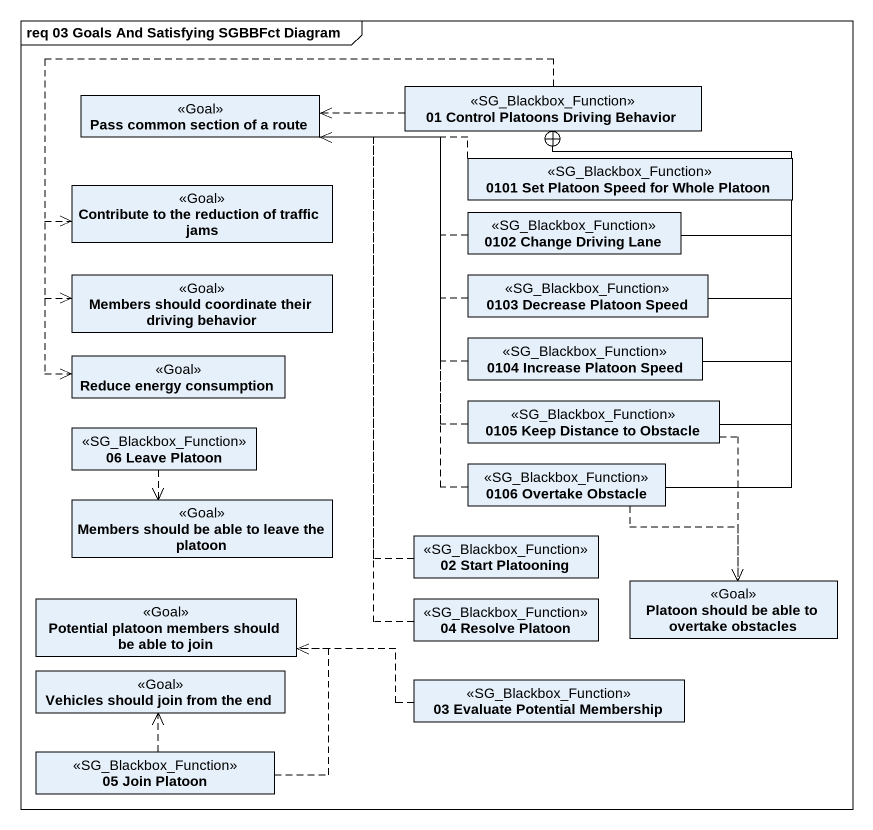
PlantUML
@startuml
mainframe req 03 Goals And Satisfying SGBBFct Diagram
hide circle
hide empty members
class "Pass common section of a route" as Pass_common_section_of_a <<Goal>>
class "01 Control Platoons Driving Behavior" as c01_Control_Platoons_Driving <<SG_Blackbox_Function>>
class "0101 Set Platoon Speed for Whole Platoon" as c0101_Set_Platoon_Speed_for <<SG_Blackbox_Function>>
class "Contribute to the reduction of traffic jams" as Contribute_to_the_reduction <<Goal>>
class "0102 Change Driving Lane" as c0102_Change_Driving_Lane <<SG_Blackbox_Function>>
class "Members should coordinate their driving behavior" as Members_should_coordinate <<Goal>>
class "0103 Decrease Platoon Speed" as c0103_Decrease_Platoon_Speed <<SG_Blackbox_Function>>
class "Reduce energy consumption" as Reduce_energy_consumption <<Goal>>
class "0104 Increase Platoon Speed" as c0104_Increase_Platoon_Speed <<SG_Blackbox_Function>>
class "06 Leave Platoon" as c06_Leave_Platoon <<SG_Blackbox_Function>>
class "0105 Keep Distance to Obstacle" as c0105_Keep_Distance_to <<SG_Blackbox_Function>>
class "Members should be able to leave the platoon" as Members_should_be_able_to <<Goal>>
class "0106 Overtake Obstacle" as c0106_Overtake_Obstacle <<SG_Blackbox_Function>>
class "02 Start Platooning" as c02_Start_Platooning <<SG_Blackbox_Function>>
class "Potential platoon members should be able to join" as Potential_platoon_members <<Goal>>
class "04 Resolve Platoon" as c04_Resolve_Platoon <<SG_Blackbox_Function>>
class "Platoon should be able to overtake obstacles" as Platoon_should_be_able_to <<Goal>>
class "Vehicles should join from the end" as Vehicles_should_join_from <<Goal>>
class "03 Evaluate Potential Membership" as c03_Evaluate_Potential <<SG_Blackbox_Function>>
class "05 Join Platoon" as c05_Join_Platoon <<SG_Blackbox_Function>>
c01_Control_Platoons_Driving .left.> Pass_common_section_of_a
c01_Control_Platoons_Driving .left.> Contribute_to_the_reduction
c01_Control_Platoons_Driving .left.> Members_should_coordinate
c01_Control_Platoons_Driving ..> Reduce_energy_consumption
c0101_Set_Platoon_Speed_for .left.> Pass_common_section_of_a
c0101_Set_Platoon_Speed_for -up-+ c01_Control_Platoons_Driving
c0102_Change_Driving_Lane .left.> Pass_common_section_of_a
c0102_Change_Driving_Lane -up-+ c01_Control_Platoons_Driving
c0103_Decrease_Platoon_Speed .left.> Pass_common_section_of_a
c0103_Decrease_Platoon_Speed -up-+ c01_Control_Platoons_Driving
c0104_Increase_Platoon_Speed .up.> Pass_common_section_of_a
c0104_Increase_Platoon_Speed -up-+ c01_Control_Platoons_Driving
c06_Leave_Platoon ..> Members_should_be_able_to
c0105_Keep_Distance_to .up.> Pass_common_section_of_a
c0105_Keep_Distance_to -up-+ c01_Control_Platoons_Driving
c0105_Keep_Distance_to ..> Platoon_should_be_able_to
c0106_Overtake_Obstacle .up.> Pass_common_section_of_a
c0106_Overtake_Obstacle -up-+ c01_Control_Platoons_Driving
c0106_Overtake_Obstacle ..> Platoon_should_be_able_to
c02_Start_Platooning .up.> Pass_common_section_of_a
c04_Resolve_Platoon .up.> Pass_common_section_of_a
c03_Evaluate_Potential .left.> Potential_platoon_members
c05_Join_Platoon .up.> Potential_platoon_members
c05_Join_Platoon .up.> Vehicles_should_join_from
@enduml
